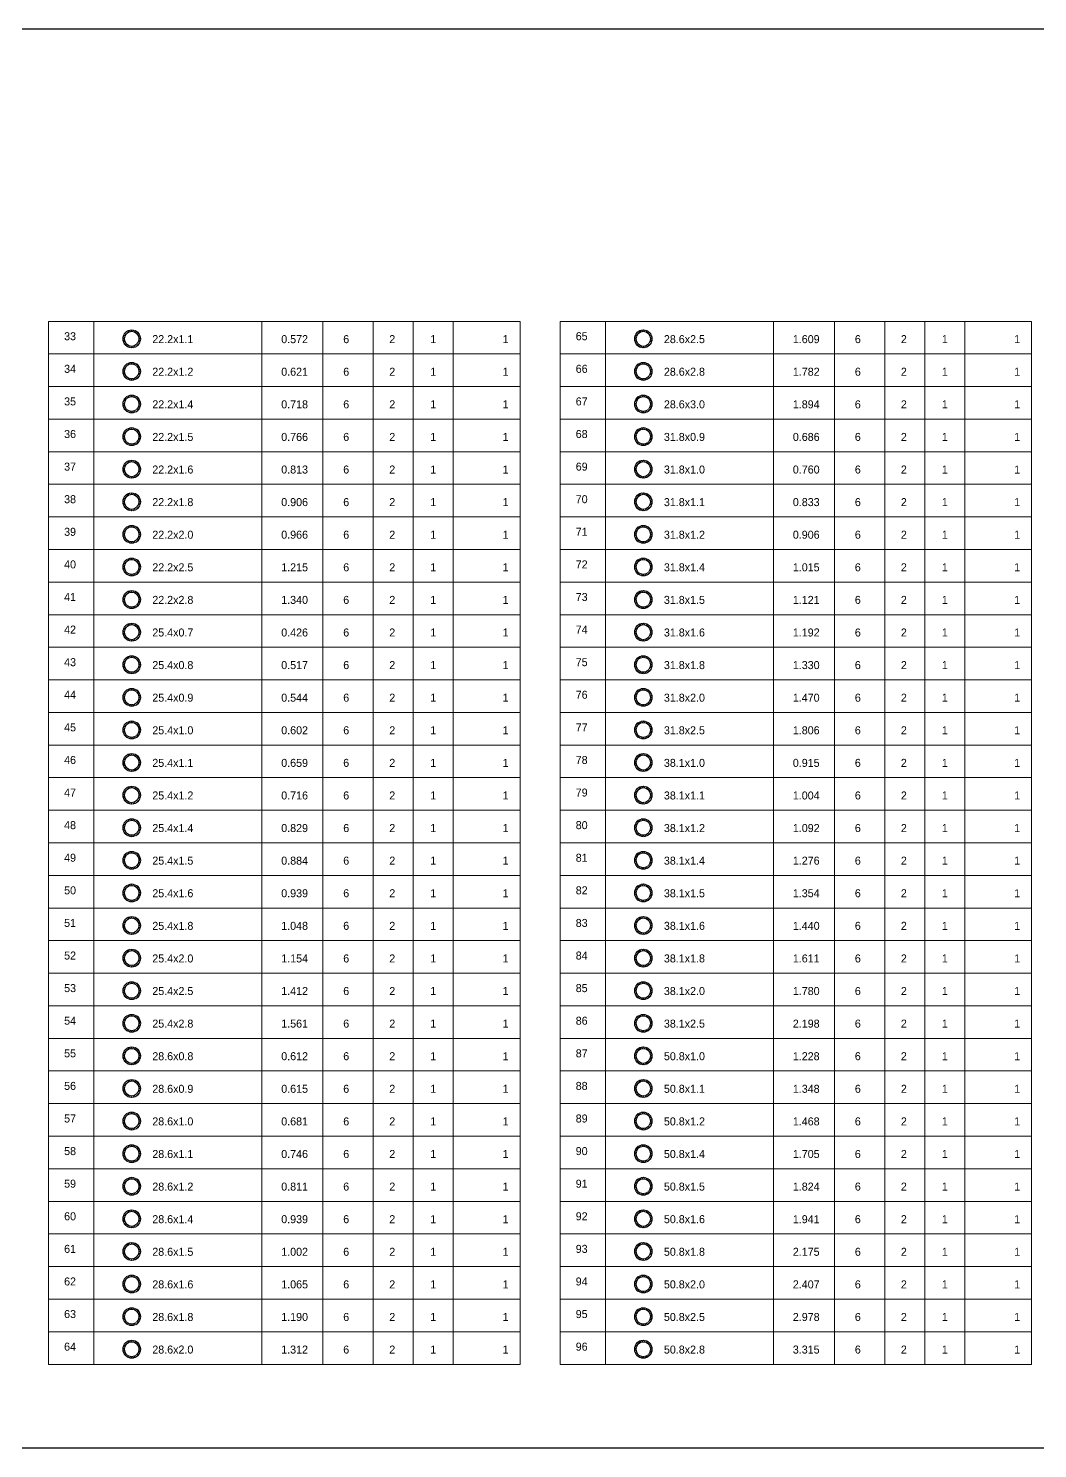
# Model space of a CAD drawing. Header units: millimetres. Extents: x 925681 to 1410834, y 71669 to 296428.
# Drawn here: x 1112187 to 1150030, y 175245 to 228497 of the extents above; entities that cross this region are included whole.
import ezdxf
from ezdxf.enums import TextEntityAlignment as Align

# ---------------------------------------------------------------- set-up
doc = ezdxf.new("R2010")
doc.units = ezdxf.units.MM
doc.header["$LTSCALE"] = 100
for name, color, linetype, lineweight in [('Ap0001_Statistic', 161, 'Continuous', 15), ('Ap0203_T', 243, 'Continuous', 35), ('Ap0310_PSS', 130, 'Continuous', 18), ('Ap0311_H', 8, 'Continuous', 15)]:
    doc.layers.add(name, color=color, linetype=linetype, lineweight=lineweight)
doc.styles.add('Ap_text ghi chu', font='1.shx', dxfattribs={"width": 0.8, "height": 250})

# ---------------------------------------------------------------- blocks, each defined once
blk = doc.blocks.new('khung thong ke')
at = {"layer": 'Ap0310_PSS'}
for p, q in [((0, -1222), (0, 0)), ((1700, -1222), (1700, 0)), ((8000, -1222), (8000, 0)), ((10296, -1222), (10296, 0)), ((12175, -1222), (12175, 0)), ((13675, -1222), (13675, 0)), ((15175, -1222), (15175, 0)), ((17684, 0), (17684, -1222))]:
    blk.add_line(p, q, dxfattribs=at)
at = {"layer": 'Ap0311_H'}
blk.add_line((0, -1222), (17684, -1222), dxfattribs=at)

msp = doc.modelspace()

# ---------------------------------------------------------------- hatches: boundary and pattern name
at = {"layer": 'Ap0001_Statistic'}
h = msp.add_hatch(dxfattribs=at)
h.set_pattern_fill('ANSI31', color=8, scale=433.070866, style=0)
h.set_pattern_definition([(45, (1108450.49, 190194.457), (-38.27842, 38.27842), [])])
edge = h.paths.add_edge_path()
edge.add_arc((1116061.4, 216858), 335.6, 0, 360)
edge = h.paths.add_edge_path(flags=16)
edge.add_arc((1116061.4, 216858), 270.7, 0, 360)
h = msp.add_hatch(dxfattribs=at)
h.set_pattern_fill('ANSI31', color=8, scale=433.070866, style=0)
h.set_pattern_definition([(45, (1127634.487, 190194.457), (-38.27842, 38.27842), [])])
edge = h.paths.add_edge_path()
edge.add_arc((1135245.4, 216858), 335.6, 0, 360)
edge = h.paths.add_edge_path(flags=16)
edge.add_arc((1135245.4, 216858), 270.7, 0, 360)
h = msp.add_hatch(dxfattribs=at)
h.set_pattern_fill('ANSI31', color=8, scale=433.070866, style=0)
h.set_pattern_definition([(45, (1108450.49, 188972.29), (-38.27842, 38.27842), [])])
edge = h.paths.add_edge_path()
edge.add_arc((1116061.4, 215635.8), 335.6, 0, 360)
edge = h.paths.add_edge_path(flags=16)
edge.add_arc((1116061.4, 215635.8), 270.7, 0, 360)
h = msp.add_hatch(dxfattribs=at)
h.set_pattern_fill('ANSI31', color=8, scale=433.070866, style=0)
h.set_pattern_definition([(45, (1127634.487, 188972.29), (-38.27842, 38.27842), [])])
edge = h.paths.add_edge_path()
edge.add_arc((1135245.4, 215635.8), 335.6, 0, 360)
edge = h.paths.add_edge_path(flags=16)
edge.add_arc((1135245.4, 215635.8), 270.7, 0, 360)
h = msp.add_hatch(dxfattribs=at)
h.set_pattern_fill('ANSI31', color=8, scale=433.070866, style=0)
h.set_pattern_definition([(45, (1108450.49, 187750.12), (-38.27842, 38.27842), [])])
edge = h.paths.add_edge_path()
edge.add_arc((1116061.4, 214413.7), 335.6, 0, 360)
edge = h.paths.add_edge_path(flags=16)
edge.add_arc((1116061.4, 214413.7), 270.7, 0, 360)
h = msp.add_hatch(dxfattribs=at)
h.set_pattern_fill('ANSI31', color=8, scale=433.070866, style=0)
h.set_pattern_definition([(45, (1127634.487, 187750.12), (-38.27842, 38.27842), [])])
edge = h.paths.add_edge_path()
edge.add_arc((1135245.4, 214413.7), 335.6, 0, 360)
edge = h.paths.add_edge_path(flags=16)
edge.add_arc((1135245.4, 214413.7), 270.7, 0, 360)
h = msp.add_hatch(dxfattribs=at)
h.set_pattern_fill('ANSI31', color=8, scale=433.070866, style=0)
h.set_pattern_definition([(45, (1108450.49, 186527.955), (-38.27842, 38.27842), [])])
edge = h.paths.add_edge_path()
edge.add_arc((1116061.4, 213191.5), 335.6, 0, 360)
edge = h.paths.add_edge_path(flags=16)
edge.add_arc((1116061.4, 213191.5), 270.7, 0, 360)
h = msp.add_hatch(dxfattribs=at)
h.set_pattern_fill('ANSI31', color=8, scale=433.070866, style=0)
h.set_pattern_definition([(45, (1127634.487, 186527.955), (-38.27842, 38.27842), [])])
edge = h.paths.add_edge_path()
edge.add_arc((1135245.4, 213191.5), 335.6, 0, 360)
edge = h.paths.add_edge_path(flags=16)
edge.add_arc((1135245.4, 213191.5), 270.7, 0, 360)
h = msp.add_hatch(dxfattribs=at)
h.set_pattern_fill('ANSI31', color=8, scale=433.070866, style=0)
h.set_pattern_definition([(45, (1108450.49, 185305.79), (-38.27842, 38.27842), [])])
edge = h.paths.add_edge_path()
edge.add_arc((1116061.4, 211969.3), 335.6, 0, 360)
edge = h.paths.add_edge_path(flags=16)
edge.add_arc((1116061.4, 211969.3), 270.7, 0, 360)
h = msp.add_hatch(dxfattribs=at)
h.set_pattern_fill('ANSI31', color=8, scale=433.070866, style=0)
h.set_pattern_definition([(45, (1127634.487, 185305.79), (-38.27842, 38.27842), [])])
edge = h.paths.add_edge_path()
edge.add_arc((1135245.4, 211969.3), 335.6, 0, 360)
edge = h.paths.add_edge_path(flags=16)
edge.add_arc((1135245.4, 211969.3), 270.7, 0, 360)
h = msp.add_hatch(dxfattribs=at)
h.set_pattern_fill('ANSI31', color=8, scale=433.070866, style=0)
h.set_pattern_definition([(45, (1108450.49, 184083.62), (-38.27842, 38.27842), [])])
edge = h.paths.add_edge_path()
edge.add_arc((1116061.4, 210747.2), 335.6, 0, 360)
edge = h.paths.add_edge_path(flags=16)
edge.add_arc((1116061.4, 210747.2), 270.7, 0, 360)
h = msp.add_hatch(dxfattribs=at)
h.set_pattern_fill('ANSI31', color=8, scale=433.070866, style=0)
h.set_pattern_definition([(45, (1127634.487, 184083.62), (-38.27842, 38.27842), [])])
edge = h.paths.add_edge_path()
edge.add_arc((1135245.4, 210747.2), 335.6, 0, 360)
edge = h.paths.add_edge_path(flags=16)
edge.add_arc((1135245.4, 210747.2), 270.7, 0, 360)
h = msp.add_hatch(dxfattribs=at)
h.set_pattern_fill('ANSI31', color=8, scale=433.070866, style=0)
h.set_pattern_definition([(45, (1108450.49, 182861.454), (-38.27842, 38.27842), [])])
edge = h.paths.add_edge_path()
edge.add_arc((1116061.4, 209525), 335.6, 0, 360)
edge = h.paths.add_edge_path(flags=16)
edge.add_arc((1116061.4, 209525), 270.7, 0, 360)
h = msp.add_hatch(dxfattribs=at)
h.set_pattern_fill('ANSI31', color=8, scale=433.070866, style=0)
h.set_pattern_definition([(45, (1127634.487, 182861.454), (-38.27842, 38.27842), [])])
edge = h.paths.add_edge_path()
edge.add_arc((1135245.4, 209525), 335.6, 0, 360)
edge = h.paths.add_edge_path(flags=16)
edge.add_arc((1135245.4, 209525), 270.7, 0, 360)
h = msp.add_hatch(dxfattribs=at)
h.set_pattern_fill('ANSI31', color=8, scale=433.070866, style=0)
h.set_pattern_definition([(45, (1108450.49, 181639.286), (-38.27842, 38.27842), [])])
edge = h.paths.add_edge_path()
edge.add_arc((1116061.4, 208302.8), 335.6, 0, 360)
edge = h.paths.add_edge_path(flags=16)
edge.add_arc((1116061.4, 208302.8), 270.7, 0, 360)
h = msp.add_hatch(dxfattribs=at)
h.set_pattern_fill('ANSI31', color=8, scale=433.070866, style=0)
h.set_pattern_definition([(45, (1127634.487, 181639.286), (-38.27842, 38.27842), [])])
edge = h.paths.add_edge_path()
edge.add_arc((1135245.4, 208302.8), 335.6, 0, 360)
edge = h.paths.add_edge_path(flags=16)
edge.add_arc((1135245.4, 208302.8), 270.7, 0, 360)
h = msp.add_hatch(dxfattribs=at)
h.set_pattern_fill('ANSI31', color=8, scale=433.070866, style=0)
h.set_pattern_definition([(45, (1108450.49, 180417.12), (-38.27842, 38.27842), [])])
edge = h.paths.add_edge_path()
edge.add_arc((1116061.4, 207080.7), 335.6, 0, 360)
edge = h.paths.add_edge_path(flags=16)
edge.add_arc((1116061.4, 207080.7), 270.7, 0, 360)
h = msp.add_hatch(dxfattribs=at)
h.set_pattern_fill('ANSI31', color=8, scale=433.070866, style=0)
h.set_pattern_definition([(45, (1127634.487, 180417.12), (-38.27842, 38.27842), [])])
edge = h.paths.add_edge_path()
edge.add_arc((1135245.4, 207080.7), 335.6, 0, 360)
edge = h.paths.add_edge_path(flags=16)
edge.add_arc((1135245.4, 207080.7), 270.7, 0, 360)
h = msp.add_hatch(dxfattribs=at)
h.set_pattern_fill('ANSI31', color=8, scale=433.070866, style=0)
h.set_pattern_definition([(45, (1108450.49, 179194.95), (-38.27842, 38.27842), [])])
edge = h.paths.add_edge_path()
edge.add_arc((1116061.4, 205858.5), 335.6, 0, 360)
edge = h.paths.add_edge_path(flags=16)
edge.add_arc((1116061.4, 205858.5), 270.7, 0, 360)
h = msp.add_hatch(dxfattribs=at)
h.set_pattern_fill('ANSI31', color=8, scale=433.070866, style=0)
h.set_pattern_definition([(45, (1127634.487, 179194.95), (-38.27842, 38.27842), [])])
edge = h.paths.add_edge_path()
edge.add_arc((1135245.4, 205858.5), 335.6, 0, 360)
edge = h.paths.add_edge_path(flags=16)
edge.add_arc((1135245.4, 205858.5), 270.7, 0, 360)
h = msp.add_hatch(dxfattribs=at)
h.set_pattern_fill('ANSI31', color=8, scale=433.070866, style=0)
h.set_pattern_definition([(45, (1108450.49, 177972.785), (-38.27842, 38.27842), [])])
edge = h.paths.add_edge_path()
edge.add_arc((1116061.4, 204636.3), 335.6, 0, 360)
edge = h.paths.add_edge_path(flags=16)
edge.add_arc((1116061.4, 204636.3), 270.7, 0, 360)
h = msp.add_hatch(dxfattribs=at)
h.set_pattern_fill('ANSI31', color=8, scale=433.070866, style=0)
h.set_pattern_definition([(45, (1127634.487, 177972.785), (-38.27842, 38.27842), [])])
edge = h.paths.add_edge_path()
edge.add_arc((1135245.4, 204636.3), 335.6, 0, 360)
edge = h.paths.add_edge_path(flags=16)
edge.add_arc((1135245.4, 204636.3), 270.7, 0, 360)
h = msp.add_hatch(dxfattribs=at)
h.set_pattern_fill('ANSI31', color=8, scale=433.070866, style=0)
h.set_pattern_definition([(45, (1108450.49, 176750.62), (-38.27842, 38.27842), [])])
edge = h.paths.add_edge_path()
edge.add_arc((1116061.4, 203414.2), 335.6, 0, 360)
edge = h.paths.add_edge_path(flags=16)
edge.add_arc((1116061.4, 203414.2), 270.7, 0, 360)
h = msp.add_hatch(dxfattribs=at)
h.set_pattern_fill('ANSI31', color=8, scale=433.070866, style=0)
h.set_pattern_definition([(45, (1127634.487, 176750.62), (-38.27842, 38.27842), [])])
edge = h.paths.add_edge_path()
edge.add_arc((1135245.4, 203414.2), 335.6, 0, 360)
edge = h.paths.add_edge_path(flags=16)
edge.add_arc((1135245.4, 203414.2), 270.7, 0, 360)
h = msp.add_hatch(dxfattribs=at)
h.set_pattern_fill('ANSI31', color=8, scale=433.070866, style=0)
h.set_pattern_definition([(45, (1108450.49, 175528.45), (-38.27842, 38.27842), [])])
edge = h.paths.add_edge_path()
edge.add_arc((1116061.4, 202192), 335.6, 0, 360)
edge = h.paths.add_edge_path(flags=16)
edge.add_arc((1116061.4, 202192), 270.7, 0, 360)
h = msp.add_hatch(dxfattribs=at)
h.set_pattern_fill('ANSI31', color=8, scale=433.070866, style=0)
h.set_pattern_definition([(45, (1127634.487, 175528.45), (-38.27842, 38.27842), [])])
edge = h.paths.add_edge_path()
edge.add_arc((1135245.4, 202192), 335.6, 0, 360)
edge = h.paths.add_edge_path(flags=16)
edge.add_arc((1135245.4, 202192), 270.7, 0, 360)
h = msp.add_hatch(dxfattribs=at)
h.set_pattern_fill('ANSI31', color=8, scale=433.070866, style=0)
h.set_pattern_definition([(45, (1108450.49, 174306.283), (-38.27842, 38.27842), [])])
edge = h.paths.add_edge_path()
edge.add_arc((1116061.4, 200969.8), 335.6, 0, 360)
edge = h.paths.add_edge_path(flags=16)
edge.add_arc((1116061.4, 200969.8), 270.7, 0, 360)
h = msp.add_hatch(dxfattribs=at)
h.set_pattern_fill('ANSI31', color=8, scale=433.070866, style=0)
h.set_pattern_definition([(45, (1127634.487, 174306.283), (-38.27842, 38.27842), [])])
edge = h.paths.add_edge_path()
edge.add_arc((1135245.4, 200969.8), 335.6, 0, 360)
edge = h.paths.add_edge_path(flags=16)
edge.add_arc((1135245.4, 200969.8), 270.7, 0, 360)
h = msp.add_hatch(dxfattribs=at)
h.set_pattern_fill('ANSI31', color=8, scale=433.070866, style=0)
h.set_pattern_definition([(45, (1108450.49, 173084.116), (-38.27842, 38.27842), [])])
edge = h.paths.add_edge_path()
edge.add_arc((1116061.4, 199747.7), 335.6, 0, 360)
edge = h.paths.add_edge_path(flags=16)
edge.add_arc((1116061.4, 199747.7), 270.7, 0, 360)
h = msp.add_hatch(dxfattribs=at)
h.set_pattern_fill('ANSI31', color=8, scale=433.070866, style=0)
h.set_pattern_definition([(45, (1127634.487, 173084.116), (-38.27842, 38.27842), [])])
edge = h.paths.add_edge_path()
edge.add_arc((1135245.4, 199747.7), 335.6, 0, 360)
edge = h.paths.add_edge_path(flags=16)
edge.add_arc((1135245.4, 199747.7), 270.7, 0, 360)
h = msp.add_hatch(dxfattribs=at)
h.set_pattern_fill('ANSI31', color=8, scale=433.070866, style=0)
h.set_pattern_definition([(45, (1108450.49, 171861.95), (-38.27842, 38.27842), [])])
edge = h.paths.add_edge_path()
edge.add_arc((1116061.4, 198525.5), 335.6, 0, 360)
edge = h.paths.add_edge_path(flags=16)
edge.add_arc((1116061.4, 198525.5), 270.7, 0, 360)
h = msp.add_hatch(dxfattribs=at)
h.set_pattern_fill('ANSI31', color=8, scale=433.070866, style=0)
h.set_pattern_definition([(45, (1127634.487, 171861.95), (-38.27842, 38.27842), [])])
edge = h.paths.add_edge_path()
edge.add_arc((1135245.4, 198525.5), 335.6, 0, 360)
edge = h.paths.add_edge_path(flags=16)
edge.add_arc((1135245.4, 198525.5), 270.7, 0, 360)
h = msp.add_hatch(dxfattribs=at)
h.set_pattern_fill('ANSI31', color=8, scale=433.070866, style=0)
h.set_pattern_definition([(45, (1108450.49, 170639.78), (-38.27842, 38.27842), [])])
edge = h.paths.add_edge_path()
edge.add_arc((1116061.4, 197303.3), 335.6, 0, 360)
edge = h.paths.add_edge_path(flags=16)
edge.add_arc((1116061.4, 197303.3), 270.7, 0, 360)
h = msp.add_hatch(dxfattribs=at)
h.set_pattern_fill('ANSI31', color=8, scale=433.070866, style=0)
h.set_pattern_definition([(45, (1127634.487, 170639.78), (-38.27842, 38.27842), [])])
edge = h.paths.add_edge_path()
edge.add_arc((1135245.4, 197303.3), 335.6, 0, 360)
edge = h.paths.add_edge_path(flags=16)
edge.add_arc((1135245.4, 197303.3), 270.7, 0, 360)
h = msp.add_hatch(dxfattribs=at)
h.set_pattern_fill('ANSI31', color=8, scale=433.070866, style=0)
h.set_pattern_definition([(45, (1108450.49, 169417.614), (-38.27842, 38.27842), [])])
edge = h.paths.add_edge_path()
edge.add_arc((1116061.4, 196081.2), 335.6, 0, 360)
edge = h.paths.add_edge_path(flags=16)
edge.add_arc((1116061.4, 196081.2), 270.7, 0, 360)
h = msp.add_hatch(dxfattribs=at)
h.set_pattern_fill('ANSI31', color=8, scale=433.070866, style=0)
h.set_pattern_definition([(45, (1127634.487, 169417.614), (-38.27842, 38.27842), [])])
edge = h.paths.add_edge_path()
edge.add_arc((1135245.4, 196081.2), 335.6, 0, 360)
edge = h.paths.add_edge_path(flags=16)
edge.add_arc((1135245.4, 196081.2), 270.7, 0, 360)
h = msp.add_hatch(dxfattribs=at)
h.set_pattern_fill('ANSI31', color=8, scale=433.070866, style=0)
h.set_pattern_definition([(45, (1108450.49, 168195.447), (-38.27842, 38.27842), [])])
edge = h.paths.add_edge_path()
edge.add_arc((1116061.4, 194859), 335.6, 0, 360)
edge = h.paths.add_edge_path(flags=16)
edge.add_arc((1116061.4, 194859), 270.7, 0, 360)
h = msp.add_hatch(dxfattribs=at)
h.set_pattern_fill('ANSI31', color=8, scale=433.070866, style=0)
h.set_pattern_definition([(45, (1127634.487, 168195.447), (-38.27842, 38.27842), [])])
edge = h.paths.add_edge_path()
edge.add_arc((1135245.4, 194859), 335.6, 0, 360)
edge = h.paths.add_edge_path(flags=16)
edge.add_arc((1135245.4, 194859), 270.7, 0, 360)
h = msp.add_hatch(dxfattribs=at)
h.set_pattern_fill('ANSI31', color=8, scale=433.070866, style=0)
h.set_pattern_definition([(45, (1108450.49, 166973.28), (-38.27842, 38.27842), [])])
edge = h.paths.add_edge_path()
edge.add_arc((1116061.4, 193636.8), 335.6, 0, 360)
edge = h.paths.add_edge_path(flags=16)
edge.add_arc((1116061.4, 193636.8), 270.7, 0, 360)
h = msp.add_hatch(dxfattribs=at)
h.set_pattern_fill('ANSI31', color=8, scale=433.070866, style=0)
h.set_pattern_definition([(45, (1127634.487, 166973.28), (-38.27842, 38.27842), [])])
edge = h.paths.add_edge_path()
edge.add_arc((1135245.4, 193636.8), 335.6, 0, 360)
edge = h.paths.add_edge_path(flags=16)
edge.add_arc((1135245.4, 193636.8), 270.7, 0, 360)
h = msp.add_hatch(dxfattribs=at)
h.set_pattern_fill('ANSI31', color=8, scale=433.070866, style=0)
h.set_pattern_definition([(45, (1108450.49, 165751.11), (-38.27842, 38.27842), [])])
edge = h.paths.add_edge_path()
edge.add_arc((1116061.4, 192414.7), 335.6, 0, 360)
edge = h.paths.add_edge_path(flags=16)
edge.add_arc((1116061.4, 192414.7), 270.7, 0, 360)
h = msp.add_hatch(dxfattribs=at)
h.set_pattern_fill('ANSI31', color=8, scale=433.070866, style=0)
h.set_pattern_definition([(45, (1127634.487, 165751.11), (-38.27842, 38.27842), [])])
edge = h.paths.add_edge_path()
edge.add_arc((1135245.4, 192414.7), 335.6, 0, 360)
edge = h.paths.add_edge_path(flags=16)
edge.add_arc((1135245.4, 192414.7), 270.7, 0, 360)
h = msp.add_hatch(dxfattribs=at)
h.set_pattern_fill('ANSI31', color=8, scale=433.070866, style=0)
h.set_pattern_definition([(45, (1108450.49, 164528.945), (-38.27842, 38.27842), [])])
edge = h.paths.add_edge_path()
edge.add_arc((1116061.4, 191192.5), 335.6, 0, 360)
edge = h.paths.add_edge_path(flags=16)
edge.add_arc((1116061.4, 191192.5), 270.7, 0, 360)
h = msp.add_hatch(dxfattribs=at)
h.set_pattern_fill('ANSI31', color=8, scale=433.070866, style=0)
h.set_pattern_definition([(45, (1127634.487, 164528.945), (-38.27842, 38.27842), [])])
edge = h.paths.add_edge_path()
edge.add_arc((1135245.4, 191192.5), 335.6, 0, 360)
edge = h.paths.add_edge_path(flags=16)
edge.add_arc((1135245.4, 191192.5), 270.7, 0, 360)
h = msp.add_hatch(dxfattribs=at)
h.set_pattern_fill('ANSI31', color=8, scale=433.070866, style=0)
h.set_pattern_definition([(45, (1108450.49, 163306.78), (-38.27842, 38.27842), [])])
edge = h.paths.add_edge_path()
edge.add_arc((1116061.4, 189970.3), 335.6, 0, 360)
edge = h.paths.add_edge_path(flags=16)
edge.add_arc((1116061.4, 189970.3), 270.7, 0, 360)
h = msp.add_hatch(dxfattribs=at)
h.set_pattern_fill('ANSI31', color=8, scale=433.070866, style=0)
h.set_pattern_definition([(45, (1127634.487, 163306.78), (-38.27842, 38.27842), [])])
edge = h.paths.add_edge_path()
edge.add_arc((1135245.4, 189970.3), 335.6, 0, 360)
edge = h.paths.add_edge_path(flags=16)
edge.add_arc((1135245.4, 189970.3), 270.7, 0, 360)
h = msp.add_hatch(dxfattribs=at)
h.set_pattern_fill('ANSI31', color=8, scale=433.070866, style=0)
h.set_pattern_definition([(45, (1108450.49, 162084.61), (-38.27842, 38.27842), [])])
edge = h.paths.add_edge_path()
edge.add_arc((1116061.4, 188748.2), 335.6, 0, 360)
edge = h.paths.add_edge_path(flags=16)
edge.add_arc((1116061.4, 188748.2), 270.7, 0, 360)
h = msp.add_hatch(dxfattribs=at)
h.set_pattern_fill('ANSI31', color=8, scale=433.070866, style=0)
h.set_pattern_definition([(45, (1127634.487, 162084.61), (-38.27842, 38.27842), [])])
edge = h.paths.add_edge_path()
edge.add_arc((1135245.4, 188748.2), 335.6, 0, 360)
edge = h.paths.add_edge_path(flags=16)
edge.add_arc((1135245.4, 188748.2), 270.7, 0, 360)
h = msp.add_hatch(dxfattribs=at)
h.set_pattern_fill('ANSI31', color=8, scale=433.070866, style=0)
h.set_pattern_definition([(45, (1108450.49, 160862.444), (-38.27842, 38.27842), [])])
edge = h.paths.add_edge_path()
edge.add_arc((1116061.4, 187526), 335.6, 0, 360)
edge = h.paths.add_edge_path(flags=16)
edge.add_arc((1116061.4, 187526), 270.7, 0, 360)
h = msp.add_hatch(dxfattribs=at)
h.set_pattern_fill('ANSI31', color=8, scale=433.070866, style=0)
h.set_pattern_definition([(45, (1127634.487, 160862.444), (-38.27842, 38.27842), [])])
edge = h.paths.add_edge_path()
edge.add_arc((1135245.4, 187526), 335.6, 0, 360)
edge = h.paths.add_edge_path(flags=16)
edge.add_arc((1135245.4, 187526), 270.7, 0, 360)
h = msp.add_hatch(dxfattribs=at)
h.set_pattern_fill('ANSI31', color=8, scale=433.070866, style=0)
h.set_pattern_definition([(45, (1108450.49, 159640.277), (-38.27842, 38.27842), [])])
edge = h.paths.add_edge_path()
edge.add_arc((1116061.4, 186303.8), 335.6, 0, 360)
edge = h.paths.add_edge_path(flags=16)
edge.add_arc((1116061.4, 186303.8), 270.7, 0, 360)
h = msp.add_hatch(dxfattribs=at)
h.set_pattern_fill('ANSI31', color=8, scale=433.070866, style=0)
h.set_pattern_definition([(45, (1127634.487, 159640.277), (-38.27842, 38.27842), [])])
edge = h.paths.add_edge_path()
edge.add_arc((1135245.4, 186303.8), 335.6, 0, 360)
edge = h.paths.add_edge_path(flags=16)
edge.add_arc((1135245.4, 186303.8), 270.7, 0, 360)
h = msp.add_hatch(dxfattribs=at)
h.set_pattern_fill('ANSI31', color=8, scale=433.070866, style=0)
h.set_pattern_definition([(45, (1108450.49, 158418.11), (-38.27842, 38.27842), [])])
edge = h.paths.add_edge_path()
edge.add_arc((1116061.4, 185081.7), 335.6, 0, 360)
edge = h.paths.add_edge_path(flags=16)
edge.add_arc((1116061.4, 185081.7), 270.7, 0, 360)
h = msp.add_hatch(dxfattribs=at)
h.set_pattern_fill('ANSI31', color=8, scale=433.070866, style=0)
h.set_pattern_definition([(45, (1127634.487, 158418.11), (-38.27842, 38.27842), [])])
edge = h.paths.add_edge_path()
edge.add_arc((1135245.4, 185081.7), 335.6, 0, 360)
edge = h.paths.add_edge_path(flags=16)
edge.add_arc((1135245.4, 185081.7), 270.7, 0, 360)
h = msp.add_hatch(dxfattribs=at)
h.set_pattern_fill('ANSI31', color=8, scale=433.070866, style=0)
h.set_pattern_definition([(45, (1108450.49, 157195.94), (-38.27842, 38.27842), [])])
edge = h.paths.add_edge_path()
edge.add_arc((1116061.4, 183859.5), 335.6, 0, 360)
edge = h.paths.add_edge_path(flags=16)
edge.add_arc((1116061.4, 183859.5), 270.7, 0, 360)
h = msp.add_hatch(dxfattribs=at)
h.set_pattern_fill('ANSI31', color=8, scale=433.070866, style=0)
h.set_pattern_definition([(45, (1127634.487, 157195.94), (-38.27842, 38.27842), [])])
edge = h.paths.add_edge_path()
edge.add_arc((1135245.4, 183859.5), 335.6, 0, 360)
edge = h.paths.add_edge_path(flags=16)
edge.add_arc((1135245.4, 183859.5), 270.7, 0, 360)
h = msp.add_hatch(dxfattribs=at)
h.set_pattern_fill('ANSI31', color=8, scale=433.070866, style=0)
h.set_pattern_definition([(45, (1108450.49, 155973.775), (-38.27842, 38.27842), [])])
edge = h.paths.add_edge_path()
edge.add_arc((1116061.4, 182637.3), 335.6, 0, 360)
edge = h.paths.add_edge_path(flags=16)
edge.add_arc((1116061.4, 182637.3), 270.7, 0, 360)
h = msp.add_hatch(dxfattribs=at)
h.set_pattern_fill('ANSI31', color=8, scale=433.070866, style=0)
h.set_pattern_definition([(45, (1127634.487, 155973.775), (-38.27842, 38.27842), [])])
edge = h.paths.add_edge_path()
edge.add_arc((1135245.4, 182637.3), 335.6, 0, 360)
edge = h.paths.add_edge_path(flags=16)
edge.add_arc((1135245.4, 182637.3), 270.7, 0, 360)
h = msp.add_hatch(dxfattribs=at)
h.set_pattern_fill('ANSI31', color=8, scale=433.070866, style=0)
h.set_pattern_definition([(45, (1108450.49, 154751.61), (-38.27842, 38.27842), [])])
edge = h.paths.add_edge_path()
edge.add_arc((1116061.4, 181415.2), 335.6, 0, 360)
edge = h.paths.add_edge_path(flags=16)
edge.add_arc((1116061.4, 181415.2), 270.7, 0, 360)
h = msp.add_hatch(dxfattribs=at)
h.set_pattern_fill('ANSI31', color=8, scale=433.070866, style=0)
h.set_pattern_definition([(45, (1127634.487, 154751.61), (-38.27842, 38.27842), [])])
edge = h.paths.add_edge_path()
edge.add_arc((1135245.4, 181415.2), 335.6, 0, 360)
edge = h.paths.add_edge_path(flags=16)
edge.add_arc((1135245.4, 181415.2), 270.7, 0, 360)
h = msp.add_hatch(dxfattribs=at)
h.set_pattern_fill('ANSI31', color=8, scale=433.070866, style=0)
h.set_pattern_definition([(45, (1108450.49, 153529.44), (-38.27842, 38.27842), [])])
edge = h.paths.add_edge_path()
edge.add_arc((1116061.4, 180193), 335.6, 0, 360)
edge = h.paths.add_edge_path(flags=16)
edge.add_arc((1116061.4, 180193), 270.7, 0, 360)
h = msp.add_hatch(dxfattribs=at)
h.set_pattern_fill('ANSI31', color=8, scale=433.070866, style=0)
h.set_pattern_definition([(45, (1127634.487, 153529.44), (-38.27842, 38.27842), [])])
edge = h.paths.add_edge_path()
edge.add_arc((1135245.4, 180193), 335.6, 0, 360)
edge = h.paths.add_edge_path(flags=16)
edge.add_arc((1135245.4, 180193), 270.7, 0, 360)
h = msp.add_hatch(dxfattribs=at)
h.set_pattern_fill('ANSI31', color=8, scale=433.070866, style=0)
h.set_pattern_definition([(45, (1108450.49, 152307.273), (-38.27842, 38.27842), [])])
edge = h.paths.add_edge_path()
edge.add_arc((1116061.4, 178970.8), 335.6, 0, 360)
edge = h.paths.add_edge_path(flags=16)
edge.add_arc((1116061.4, 178970.8), 270.7, 0, 360)
h = msp.add_hatch(dxfattribs=at)
h.set_pattern_fill('ANSI31', color=8, scale=433.070866, style=0)
h.set_pattern_definition([(45, (1127634.487, 152307.273), (-38.27842, 38.27842), [])])
edge = h.paths.add_edge_path()
edge.add_arc((1135245.4, 178970.8), 335.6, 0, 360)
edge = h.paths.add_edge_path(flags=16)
edge.add_arc((1135245.4, 178970.8), 270.7, 0, 360)

# ---------------------------------------------------------------- linework, layer by layer
for p, q in [((1112937.3, 217513.4), (1130621.3, 217513.4)), ((1132121.3, 217513.4), (1149805.3, 217513.4))]:
    msp.add_line(p, q, dxfattribs=at)
at = {"layer": 'Ap0001_Statistic', "color": 3}
for centre, radius in [((1116061.4, 216858), 335.6), ((1116061.4, 216858), 270.7), ((1135245.4, 216858), 335.6), ((1135245.4, 216858), 270.7), ((1116061.4, 215635.8), 335.6), ((1116061.4, 215635.8), 270.7), ((1135245.4, 215635.8), 335.6), ((1135245.4, 215635.8), 270.7), ((1116061.4, 214413.7), 335.6), ((1116061.4, 214413.7), 270.7), ((1135245.4, 214413.7), 335.6), ((1135245.4, 214413.7), 270.7), ((1116061.4, 213191.5), 335.6), ((1116061.4, 213191.5), 270.7), ((1135245.4, 213191.5), 335.6), ((1135245.4, 213191.5), 270.7), ((1116061.4, 211969.3), 335.6), ((1116061.4, 211969.3), 270.7), ((1135245.4, 211969.3), 335.6), ((1135245.4, 211969.3), 270.7), ((1116061.4, 210747.2), 335.6), ((1116061.4, 210747.2), 270.7), ((1135245.4, 210747.2), 335.6), ((1135245.4, 210747.2), 270.7), ((1116061.4, 209525), 335.6), ((1135245.4, 209525), 335.6), ((1116061.4, 209525), 270.7), ((1135245.4, 209525), 270.7), ((1116061.4, 208302.8), 335.6), ((1116061.4, 208302.8), 270.7), ((1135245.4, 208302.8), 335.6), ((1135245.4, 208302.8), 270.7), ((1116061.4, 207080.7), 335.6), ((1116061.4, 207080.7), 270.7), ((1135245.4, 207080.7), 335.6), ((1135245.4, 207080.7), 270.7), ((1116061.4, 205858.5), 335.6), ((1116061.4, 205858.5), 270.7), ((1135245.4, 205858.5), 335.6), ((1135245.4, 205858.5), 270.7), ((1116061.4, 204636.3), 335.6), ((1116061.4, 204636.3), 270.7), ((1135245.4, 204636.3), 335.6), ((1135245.4, 204636.3), 270.7), ((1116061.4, 203414.2), 335.6), ((1116061.4, 203414.2), 270.7), ((1135245.4, 203414.2), 335.6), ((1135245.4, 203414.2), 270.7), ((1116061.4, 202192), 335.6), ((1116061.4, 202192), 270.7), ((1135245.4, 202192), 335.6), ((1135245.4, 202192), 270.7), ((1116061.4, 200969.8), 335.6), ((1135245.4, 200969.8), 335.6), ((1116061.4, 200969.8), 270.7), ((1135245.4, 200969.8), 270.7), ((1116061.4, 199747.7), 335.6), ((1116061.4, 199747.7), 270.7), ((1135245.4, 199747.7), 335.6), ((1135245.4, 199747.7), 270.7), ((1116061.4, 198525.5), 335.6), ((1116061.4, 198525.5), 270.7), ((1135245.4, 198525.5), 335.6), ((1135245.4, 198525.5), 270.7), ((1116061.4, 197303.3), 335.6), ((1116061.4, 197303.3), 270.7), ((1135245.4, 197303.3), 335.6), ((1135245.4, 197303.3), 270.7), ((1116061.4, 196081.2), 335.6), ((1116061.4, 196081.2), 270.7), ((1135245.4, 196081.2), 335.6), ((1135245.4, 196081.2), 270.7), ((1116061.4, 194859), 335.6), ((1116061.4, 194859), 270.7), ((1135245.4, 194859), 335.6), ((1135245.4, 194859), 270.7), ((1116061.4, 193636.8), 335.6), ((1116061.4, 193636.8), 270.7), ((1135245.4, 193636.8), 335.6), ((1135245.4, 193636.8), 270.7), ((1116061.4, 192414.7), 335.6), ((1116061.4, 192414.7), 270.7), ((1135245.4, 192414.7), 335.6), ((1135245.4, 192414.7), 270.7), ((1116061.4, 191192.5), 335.6), ((1116061.4, 191192.5), 270.7), ((1135245.4, 191192.5), 335.6), ((1135245.4, 191192.5), 270.7), ((1116061.4, 189970.3), 335.6), ((1116061.4, 189970.3), 270.7), ((1135245.4, 189970.3), 335.6), ((1135245.4, 189970.3), 270.7), ((1116061.4, 188748.2), 335.6), ((1135245.4, 188748.2), 335.6), ((1116061.4, 188748.2), 270.7), ((1135245.4, 188748.2), 270.7), ((1116061.4, 187526), 335.6), ((1116061.4, 187526), 270.7), ((1135245.4, 187526), 335.6), ((1135245.4, 187526), 270.7), ((1116061.4, 186303.8), 335.6), ((1116061.4, 186303.8), 270.7), ((1135245.4, 186303.8), 335.6), ((1135245.4, 186303.8), 270.7), ((1116061.4, 185081.7), 335.6), ((1116061.4, 185081.7), 270.7), ((1135245.4, 185081.7), 335.6), ((1135245.4, 185081.7), 270.7), ((1116061.4, 183859.5), 335.6), ((1116061.4, 183859.5), 270.7), ((1135245.4, 183859.5), 335.6), ((1135245.4, 183859.5), 270.7), ((1116061.4, 182637.3), 335.6), ((1116061.4, 182637.3), 270.7), ((1135245.4, 182637.3), 335.6), ((1135245.4, 182637.3), 270.7), ((1116061.4, 181415.2), 335.6), ((1116061.4, 181415.2), 270.7), ((1135245.4, 181415.2), 335.6), ((1135245.4, 181415.2), 270.7), ((1116061.4, 180193), 335.6), ((1135245.4, 180193), 335.6), ((1116061.4, 180193), 270.7), ((1135245.4, 180193), 270.7), ((1116061.4, 178970.8), 335.6), ((1116061.4, 178970.8), 270.7), ((1135245.4, 178970.8), 335.6), ((1135245.4, 178970.8), 270.7)]:
    msp.add_circle(centre, radius, dxfattribs=at)
at = {"layer": 'Defpoints', "const_width": 50}
msp.add_lwpolyline([(925706.5, 228472.4), (1287972.4, 228472.4), (1287972.4, 175270.1), (925706.5, 175270.1)], close=True, dxfattribs=at)

# ---------------------------------------------------------------- block references
at = {"layer": 'Ap0001_Statistic'}
for p in [(1112937.3, 217513.4), (1132121.3, 217513.4), (1112937.3, 216291.2), (1132121.3, 216291.2), (1112937.3, 215069), (1132121.3, 215069), (1112937.3, 213846.9), (1132121.3, 213846.9), (1112937.3, 212624.7), (1132121.3, 212624.7), (1112937.3, 211402.5), (1132121.3, 211402.5), (1112937.3, 210180.4), (1132121.3, 210180.4), (1112937.3, 208958.2), (1132121.3, 208958.2), (1112937.3, 207736), (1132121.3, 207736), (1112937.3, 206513.9), (1132121.3, 206513.9), (1112937.3, 205291.7), (1132121.3, 205291.7), (1112937.3, 204069.5), (1132121.3, 204069.5), (1112937.3, 202847.4), (1132121.3, 202847.4), (1112937.3, 201625.2), (1132121.3, 201625.2), (1112937.3, 200403), (1132121.3, 200403), (1112937.3, 199180.9), (1132121.3, 199180.9), (1112937.3, 197958.7), (1132121.3, 197958.7), (1112937.3, 196736.5), (1132121.3, 196736.5), (1112937.3, 195514.3), (1132121.3, 195514.3), (1112937.3, 194292.2), (1132121.3, 194292.2), (1112937.3, 193070), (1132121.3, 193070), (1112937.3, 191847.8), (1132121.3, 191847.8), (1112937.3, 190625.7), (1132121.3, 190625.7), (1112937.3, 189403.5), (1132121.3, 189403.5), (1112937.3, 188181.3), (1132121.3, 188181.3), (1112937.3, 186959.2), (1132121.3, 186959.2), (1112937.3, 185737), (1132121.3, 185737), (1112937.3, 184514.8), (1132121.3, 184514.8), (1112937.3, 183292.7), (1132121.3, 183292.7), (1112937.3, 182070.5), (1132121.3, 182070.5), (1112937.3, 180848.3), (1132121.3, 180848.3), (1112937.3, 179626.2), (1132121.3, 179626.2)]:
    msp.add_blockref('khung thong ke', p, dxfattribs=at)

# ---------------------------------------------------------------- texts
at = {"layer": 'Ap0203_T', "style": 'Ap_text ghi chu'}
for s, p in [('33', (1113749.7, 216804.9)), ('6', (1124104.4, 216695.7)), ('2', (1125831, 216695.7)), ('1', (1127365.7, 216695.7)), ('65', (1132933.7, 216804.9)), ('6', (1143288.4, 216695.7)), ('2', (1145015, 216695.7)), ('1', (1146549.7, 216695.7)), ('34', (1113749.7, 215582.8)), ('6', (1124104.4, 215473.6)), ('2', (1125831, 215473.6)), ('1', (1127365.7, 215473.6)), ('66', (1132933.7, 215582.8)), ('6', (1143288.4, 215473.6)), ('2', (1145015, 215473.6)), ('1', (1146549.7, 215473.6)), ('35', (1113749.7, 214360.6)), ('67', (1132933.7, 214360.6)), ('6', (1124104.4, 214251.4)), ('2', (1125831, 214251.4)), ('1', (1127365.7, 214251.4)), ('6', (1143288.4, 214251.4)), ('2', (1145015, 214251.4)), ('1', (1146549.7, 214251.4)), ('36', (1113749.7, 213138.4)), ('6', (1124104.4, 213029.2)), ('2', (1125831, 213029.2)), ('1', (1127365.7, 213029.2)), ('68', (1132933.7, 213138.4)), ('6', (1143288.4, 213029.2)), ('2', (1145015, 213029.2)), ('1', (1146549.7, 213029.2)), ('37', (1113749.7, 211916.2)), ('6', (1124104.4, 211807.1)), ('2', (1125831, 211807.1)), ('1', (1127365.7, 211807.1)), ('69', (1132933.7, 211916.2)), ('6', (1143288.4, 211807.1)), ('2', (1145015, 211807.1)), ('1', (1146549.7, 211807.1)), ('38', (1113749.7, 210694.1)), ('6', (1124104.4, 210584.9)), ('2', (1125831, 210584.9)), ('1', (1127365.7, 210584.9)), ('70', (1132933.7, 210694.1)), ('6', (1143288.4, 210584.9)), ('2', (1145015, 210584.9)), ('1', (1146549.7, 210584.9)), ('39', (1113749.7, 209471.9)), ('6', (1124104.4, 209362.7)), ('2', (1125831, 209362.7)), ('1', (1127365.7, 209362.7)), ('71', (1132933.7, 209471.9)), ('6', (1143288.4, 209362.7)), ('2', (1145015, 209362.7)), ('1', (1146549.7, 209362.7)), ('40', (1113749.7, 208249.7)), ('6', (1124104.4, 208140.6)), ('2', (1125831, 208140.6)), ('1', (1127365.7, 208140.6)), ('72', (1132933.7, 208249.7)), ('6', (1143288.4, 208140.6)), ('2', (1145015, 208140.6)), ('1', (1146549.7, 208140.6)), ('41', (1113749.7, 207027.6)), ('6', (1124104.4, 206918.4)), ('2', (1125831, 206918.4)), ('1', (1127365.7, 206918.4)), ('73', (1132933.7, 207027.6)), ('6', (1143288.4, 206918.4)), ('2', (1145015, 206918.4)), ('1', (1146549.7, 206918.4)), ('42', (1113749.7, 205805.4)), ('74', (1132933.7, 205805.4)), ('6', (1124104.4, 205696.2)), ('2', (1125831, 205696.2)), ('1', (1127365.7, 205696.2)), ('6', (1143288.4, 205696.2)), ('2', (1145015, 205696.2)), ('1', (1146549.7, 205696.2)), ('43', (1113749.7, 204583.2)), ('6', (1124104.4, 204474.1)), ('2', (1125831, 204474.1)), ('1', (1127365.7, 204474.1)), ('75', (1132933.7, 204583.2)), ('6', (1143288.4, 204474.1)), ('2', (1145015, 204474.1)), ('1', (1146549.7, 204474.1)), ('44', (1113749.7, 203361.1)), ('6', (1124104.4, 203251.9)), ('2', (1125831, 203251.9)), ('1', (1127365.7, 203251.9)), ('76', (1132933.7, 203361.1)), ('6', (1143288.4, 203251.9)), ('2', (1145015, 203251.9)), ('1', (1146549.7, 203251.9)), ('45', (1113749.7, 202138.9)), ('77', (1132933.7, 202138.9)), ('6', (1124104.4, 202029.7)), ('2', (1125831, 202029.7)), ('1', (1127365.7, 202029.7)), ('6', (1143288.4, 202029.7)), ('2', (1145015, 202029.7)), ('1', (1146549.7, 202029.7)), ('46', (1113749.7, 200916.7)), ('6', (1124104.4, 200807.5)), ('2', (1125831, 200807.5)), ('1', (1127365.7, 200807.5)), ('78', (1132933.7, 200916.7)), ('6', (1143288.4, 200807.5)), ('2', (1145015, 200807.5)), ('1', (1146549.7, 200807.5)), ('47', (1113749.7, 199694.6)), ('6', (1124104.4, 199585.4)), ('2', (1125831, 199585.4)), ('1', (1127365.7, 199585.4)), ('79', (1132933.7, 199694.6)), ('6', (1143288.4, 199585.4)), ('2', (1145015, 199585.4)), ('1', (1146549.7, 199585.4)), ('48', (1113749.7, 198472.4)), ('6', (1124104.4, 198363.2)), ('2', (1125831, 198363.2)), ('1', (1127365.7, 198363.2)), ('80', (1132933.7, 198472.4)), ('6', (1143288.4, 198363.2)), ('2', (1145015, 198363.2)), ('1', (1146549.7, 198363.2)), ('49', (1113749.7, 197250.2)), ('6', (1124104.4, 197141)), ('2', (1125831, 197141)), ('1', (1127365.7, 197141)), ('81', (1132933.7, 197250.2)), ('6', (1143288.4, 197141)), ('2', (1145015, 197141)), ('1', (1146549.7, 197141)), ('50', (1113749.7, 196028.1)), ('6', (1124104.4, 195918.9)), ('2', (1125831, 195918.9)), ('1', (1127365.7, 195918.9)), ('82', (1132933.7, 196028.1)), ('6', (1143288.4, 195918.9)), ('2', (1145015, 195918.9)), ('1', (1146549.7, 195918.9)), ('51', (1113749.7, 194805.9)), ('6', (1124104.4, 194696.7)), ('2', (1125831, 194696.7)), ('1', (1127365.7, 194696.7)), ('83', (1132933.7, 194805.9)), ('6', (1143288.4, 194696.7)), ('2', (1145015, 194696.7)), ('1', (1146549.7, 194696.7)), ('52', (1113749.7, 193583.7)), ('84', (1132933.7, 193583.7)), ('6', (1124104.4, 193474.5)), ('2', (1125831, 193474.5)), ('1', (1127365.7, 193474.5)), ('6', (1143288.4, 193474.5)), ('2', (1145015, 193474.5)), ('1', (1146549.7, 193474.5)), ('53', (1113749.7, 192361.6)), ('6', (1124104.4, 192252.4)), ('2', (1125831, 192252.4)), ('1', (1127365.7, 192252.4)), ('85', (1132933.7, 192361.6)), ('6', (1143288.4, 192252.4)), ('2', (1145015, 192252.4)), ('1', (1146549.7, 192252.4)), ('54', (1113749.7, 191139.4)), ('6', (1124104.4, 191030.2)), ('2', (1125831, 191030.2)), ('1', (1127365.7, 191030.2)), ('86', (1132933.7, 191139.4)), ('6', (1143288.4, 191030.2)), ('2', (1145015, 191030.2)), ('1', (1146549.7, 191030.2)), ('55', (1113749.7, 189917.2)), ('6', (1124104.4, 189808)), ('2', (1125831, 189808)), ('87', (1132933.7, 189917.2)), ('6', (1143288.4, 189808)), ('2', (1145015, 189808)), ('1', (1127365.7, 189808)), ('1', (1146549.7, 189808)), ('56', (1113749.7, 188695.1)), ('6', (1124104.4, 188585.9)), ('2', (1125831, 188585.9)), ('1', (1127365.7, 188585.9)), ('88', (1132933.7, 188695.1)), ('6', (1143288.4, 188585.9)), ('2', (1145015, 188585.9)), ('1', (1146549.7, 188585.9)), ('57', (1113749.7, 187472.9)), ('6', (1124104.4, 187363.7)), ('2', (1125831, 187363.7)), ('1', (1127365.7, 187363.7)), ('89', (1132933.7, 187472.9)), ('6', (1143288.4, 187363.7)), ('2', (1145015, 187363.7)), ('1', (1146549.7, 187363.7)), ('58', (1113749.7, 186250.7)), ('6', (1124104.4, 186141.5)), ('2', (1125831, 186141.5)), ('1', (1127365.7, 186141.5)), ('90', (1132933.7, 186250.7)), ('6', (1143288.4, 186141.5)), ('2', (1145015, 186141.5)), ('1', (1146549.7, 186141.5)), ('59', (1113749.7, 185028.6)), ('91', (1132933.7, 185028.6)), ('6', (1124104.4, 184919.4)), ('2', (1125831, 184919.4)), ('1', (1127365.7, 184919.4)), ('6', (1143288.4, 184919.4)), ('2', (1145015, 184919.4)), ('1', (1146549.7, 184919.4)), ('60', (1113749.7, 183806.4)), ('6', (1124104.4, 183697.2)), ('2', (1125831, 183697.2)), ('1', (1127365.7, 183697.2)), ('92', (1132933.7, 183806.4)), ('6', (1143288.4, 183697.2)), ('2', (1145015, 183697.2)), ('1', (1146549.7, 183697.2)), ('61', (1113749.7, 182584.2)), ('6', (1124104.4, 182475)), ('2', (1125831, 182475)), ('1', (1127365.7, 182475)), ('93', (1132933.7, 182584.2)), ('6', (1143288.4, 182475)), ('2', (1145015, 182475)), ('1', (1146549.7, 182475)), ('62', (1113749.7, 181362.1)), ('94', (1132933.7, 181362.1)), ('6', (1124104.4, 181252.9)), ('2', (1125831, 181252.9)), ('1', (1127365.7, 181252.9)), ('6', (1143288.4, 181252.9)), ('2', (1145015, 181252.9)), ('1', (1146549.7, 181252.9)), ('63', (1113749.7, 180139.9)), ('6', (1124104.4, 180030.7)), ('2', (1125831, 180030.7)), ('1', (1127365.7, 180030.7)), ('95', (1132933.7, 180139.9)), ('6', (1143288.4, 180030.7)), ('2', (1145015, 180030.7)), ('1', (1146549.7, 180030.7)), ('64', (1113749.7, 178917.7)), ('6', (1124104.4, 178808.5)), ('2', (1125831, 178808.5)), ('1', (1127365.7, 178808.5)), ('96', (1132933.7, 178917.7)), ('6', (1143288.4, 178808.5)), ('2', (1145015, 178808.5)), ('1', (1146549.7, 178808.5))]:
    msp.add_text(s, height=300, dxfattribs=at).set_placement(p, align=Align.CENTER)
for s, p in [('22.2x1.1', (1116833.3, 216695.7)), ('28.6x2.5', (1136017.3, 216695.7)), ('22.2x1.2', (1116833.3, 215473.6)), ('28.6x2.8', (1136017.3, 215473.6)), ('22.2x1.4', (1116833.3, 214251.4)), ('28.6x3.0', (1136017.3, 214251.4)), ('22.2x1.5', (1116833.3, 213029.2)), ('31.8x0.9', (1136017.3, 213029.2)), ('22.2x1.6', (1116833.3, 211807.1)), ('31.8x1.0', (1136017.3, 211807.1)), ('22.2x1.8', (1116833.3, 210584.9)), ('31.8x1.1', (1136017.3, 210584.9)), ('22.2x2.0', (1116833.3, 209362.7)), ('31.8x1.2', (1136017.3, 209362.7)), ('22.2x2.5', (1116833.3, 208140.6)), ('31.8x1.4', (1136017.3, 208140.6)), ('22.2x2.8', (1116833.3, 206918.4)), ('31.8x1.5', (1136017.3, 206918.4)), ('25.4x0.7', (1116833.3, 205696.2)), ('31.8x1.6', (1136017.3, 205696.2)), ('25.4x0.8', (1116833.3, 204474.1)), ('31.8x1.8', (1136017.3, 204474.1)), ('25.4x0.9', (1116833.3, 203251.9)), ('31.8x2.0', (1136017.3, 203251.9)), ('25.4x1.0', (1116833.3, 202029.7)), ('31.8x2.5', (1136017.3, 202029.7)), ('25.4x1.1', (1116833.3, 200807.5)), ('38.1x1.0', (1136017.3, 200807.5)), ('25.4x1.2', (1116833.3, 199585.4)), ('38.1x1.1', (1136017.3, 199585.4)), ('25.4x1.4', (1116833.3, 198363.2)), ('38.1x1.2', (1136017.3, 198363.2)), ('25.4x1.5', (1116833.3, 197141)), ('38.1x1.4', (1136017.3, 197141)), ('25.4x1.6', (1116833.3, 195918.9)), ('38.1x1.5', (1136017.3, 195918.9)), ('25.4x1.8', (1116833.3, 194696.7)), ('38.1x1.6', (1136017.3, 194696.7)), ('25.4x2.0', (1116833.3, 193474.5)), ('38.1x1.8', (1136017.3, 193474.5)), ('25.4x2.5', (1116833.3, 192252.4)), ('38.1x2.0', (1136017.3, 192252.4)), ('25.4x2.8', (1116833.3, 191030.2)), ('38.1x2.5', (1136017.3, 191030.2)), ('28.6x0.8', (1116833.3, 189808)), ('50.8x1.0', (1136017.3, 189808)), ('28.6x0.9', (1116833.3, 188585.9)), ('50.8x1.1', (1136017.3, 188585.9)), ('28.6x1.0', (1116833.3, 187363.7)), ('50.8x1.2', (1136017.3, 187363.7)), ('28.6x1.1', (1116833.3, 186141.5)), ('50.8x1.4', (1136017.3, 186141.5)), ('28.6x1.2', (1116833.3, 184919.4)), ('50.8x1.5', (1136017.3, 184919.4)), ('28.6x1.4', (1116833.3, 183697.2)), ('50.8x1.6', (1136017.3, 183697.2)), ('28.6x1.5', (1116833.3, 182475)), ('50.8x1.8', (1136017.3, 182475)), ('28.6x1.6', (1116833.3, 181252.9)), ('50.8x2.0', (1136017.3, 181252.9)), ('28.6x1.8', (1116833.3, 180030.7)), ('50.8x2.5', (1136017.3, 180030.7)), ('28.6x2.0', (1116833.3, 178808.5)), ('50.8x2.8', (1136017.3, 178808.5))]:
    msp.add_text(s, height=300, dxfattribs=at).set_placement(p)
at = {"layer": 'Ap0203_T', "color": 2, "style": 'Ap_text ghi chu'}
for s, p in [('0.572', (1122170, 216695.7)), ('1.609', (1141354, 216695.7)), ('0.621', (1122170, 215473.6)), ('1.782', (1141354, 215473.6)), ('0.718', (1122170, 214251.4)), ('1.894', (1141354, 214251.4)), ('0.766', (1122170, 213029.2)), ('0.686', (1141354, 213029.2)), ('0.813', (1122170, 211807.1)), ('0.760', (1141354, 211807.1)), ('0.906', (1122170, 210584.9)), ('0.833', (1141354, 210584.9)), ('0.966', (1122170, 209362.7)), ('0.906', (1141354, 209362.7)), ('1.215', (1122170, 208140.6)), ('1.015', (1141354, 208140.6)), ('1.340', (1122170, 206918.4)), ('1.121', (1141354, 206918.4)), ('0.426', (1122170, 205696.2)), ('1.192', (1141354, 205696.2)), ('0.517', (1122170, 204474.1)), ('1.330', (1141354, 204474.1)), ('0.544', (1122170, 203251.9)), ('1.470', (1141354, 203251.9)), ('0.602', (1122170, 202029.7)), ('1.806', (1141354, 202029.7)), ('0.659', (1122170, 200807.5)), ('0.915', (1141354, 200807.5)), ('0.716', (1122170, 199585.4)), ('1.004', (1141354, 199585.4)), ('0.829', (1122170, 198363.2)), ('1.092', (1141354, 198363.2)), ('0.884', (1122170, 197141)), ('1.276', (1141354, 197141)), ('0.939', (1122170, 195918.9)), ('1.354', (1141354, 195918.9)), ('1.048', (1122170, 194696.7)), ('1.440', (1141354, 194696.7)), ('1.154', (1122170, 193474.5)), ('1.611', (1141354, 193474.5)), ('1.412', (1122170, 192252.4)), ('1.780', (1141354, 192252.4)), ('1.561', (1122170, 191030.2)), ('2.198', (1141354, 191030.2)), ('0.612', (1122170, 189808)), ('1.228', (1141354, 189808)), ('0.615', (1122170, 188585.9)), ('1.348', (1141354, 188585.9)), ('0.681', (1122170, 187363.7)), ('1.468', (1141354, 187363.7)), ('0.746', (1122170, 186141.5)), ('1.705', (1141354, 186141.5)), ('0.811', (1122170, 184919.4)), ('1.824', (1141354, 184919.4)), ('0.939', (1122170, 183697.2)), ('1.941', (1141354, 183697.2)), ('1.002', (1122170, 182475)), ('2.175', (1141354, 182475)), ('1.065', (1122170, 181252.9)), ('2.407', (1141354, 181252.9)), ('1.190', (1122170, 180030.7)), ('2.978', (1141354, 180030.7)), ('1.312', (1122170, 178808.5)), ('3.315', (1141354, 178808.5))]:
    msp.add_text(s, height=300, dxfattribs=at).set_placement(p, align=Align.CENTER)
at = {"layer": 'Ap0203_T', "style": 'Ap_text ghi chu'}
for p in [(1130191.1, 216695.7), (1149375.1, 216695.7), (1130191.1, 215473.6), (1149375.1, 215473.6), (1130191.1, 214251.4), (1149375.1, 214251.4), (1130191.1, 213029.2), (1149375.1, 213029.2), (1130191.1, 211807.1), (1149375.1, 211807.1), (1130191.1, 210584.9), (1149375.1, 210584.9), (1130191.1, 209362.7), (1149375.1, 209362.7), (1130191.1, 208140.6), (1149375.1, 208140.6), (1130191.1, 206918.4), (1149375.1, 206918.4), (1130191.1, 205696.2), (1149375.1, 205696.2), (1130191.1, 204474.1), (1149375.1, 204474.1), (1130191.1, 203251.9), (1149375.1, 203251.9), (1130191.1, 202029.7), (1149375.1, 202029.7), (1130191.1, 200807.5), (1149375.1, 200807.5), (1130191.1, 199585.4), (1149375.1, 199585.4), (1130191.1, 198363.2), (1149375.1, 198363.2), (1130191.1, 197141), (1149375.1, 197141), (1130191.1, 195918.9), (1149375.1, 195918.9), (1130191.1, 194696.7), (1149375.1, 194696.7), (1130191.1, 193474.5), (1149375.1, 193474.5), (1130191.1, 192252.4), (1149375.1, 192252.4), (1130191.1, 191030.2), (1149375.1, 191030.2), (1130191.1, 189808), (1149375.1, 189808), (1130191.1, 188585.9), (1149375.1, 188585.9), (1130191.1, 187363.7), (1149375.1, 187363.7), (1130191.1, 186141.5), (1149375.1, 186141.5), (1130191.1, 184919.4), (1149375.1, 184919.4), (1130191.1, 183697.2), (1149375.1, 183697.2), (1130191.1, 182475), (1149375.1, 182475), (1130191.1, 181252.9), (1149375.1, 181252.9), (1130191.1, 180030.7), (1149375.1, 180030.7), (1130191.1, 178808.5), (1149375.1, 178808.5)]:
    msp.add_text('1', height=300, dxfattribs=at).set_placement(p, align=Align.RIGHT)

doc.saveas('drawing.dxf')
